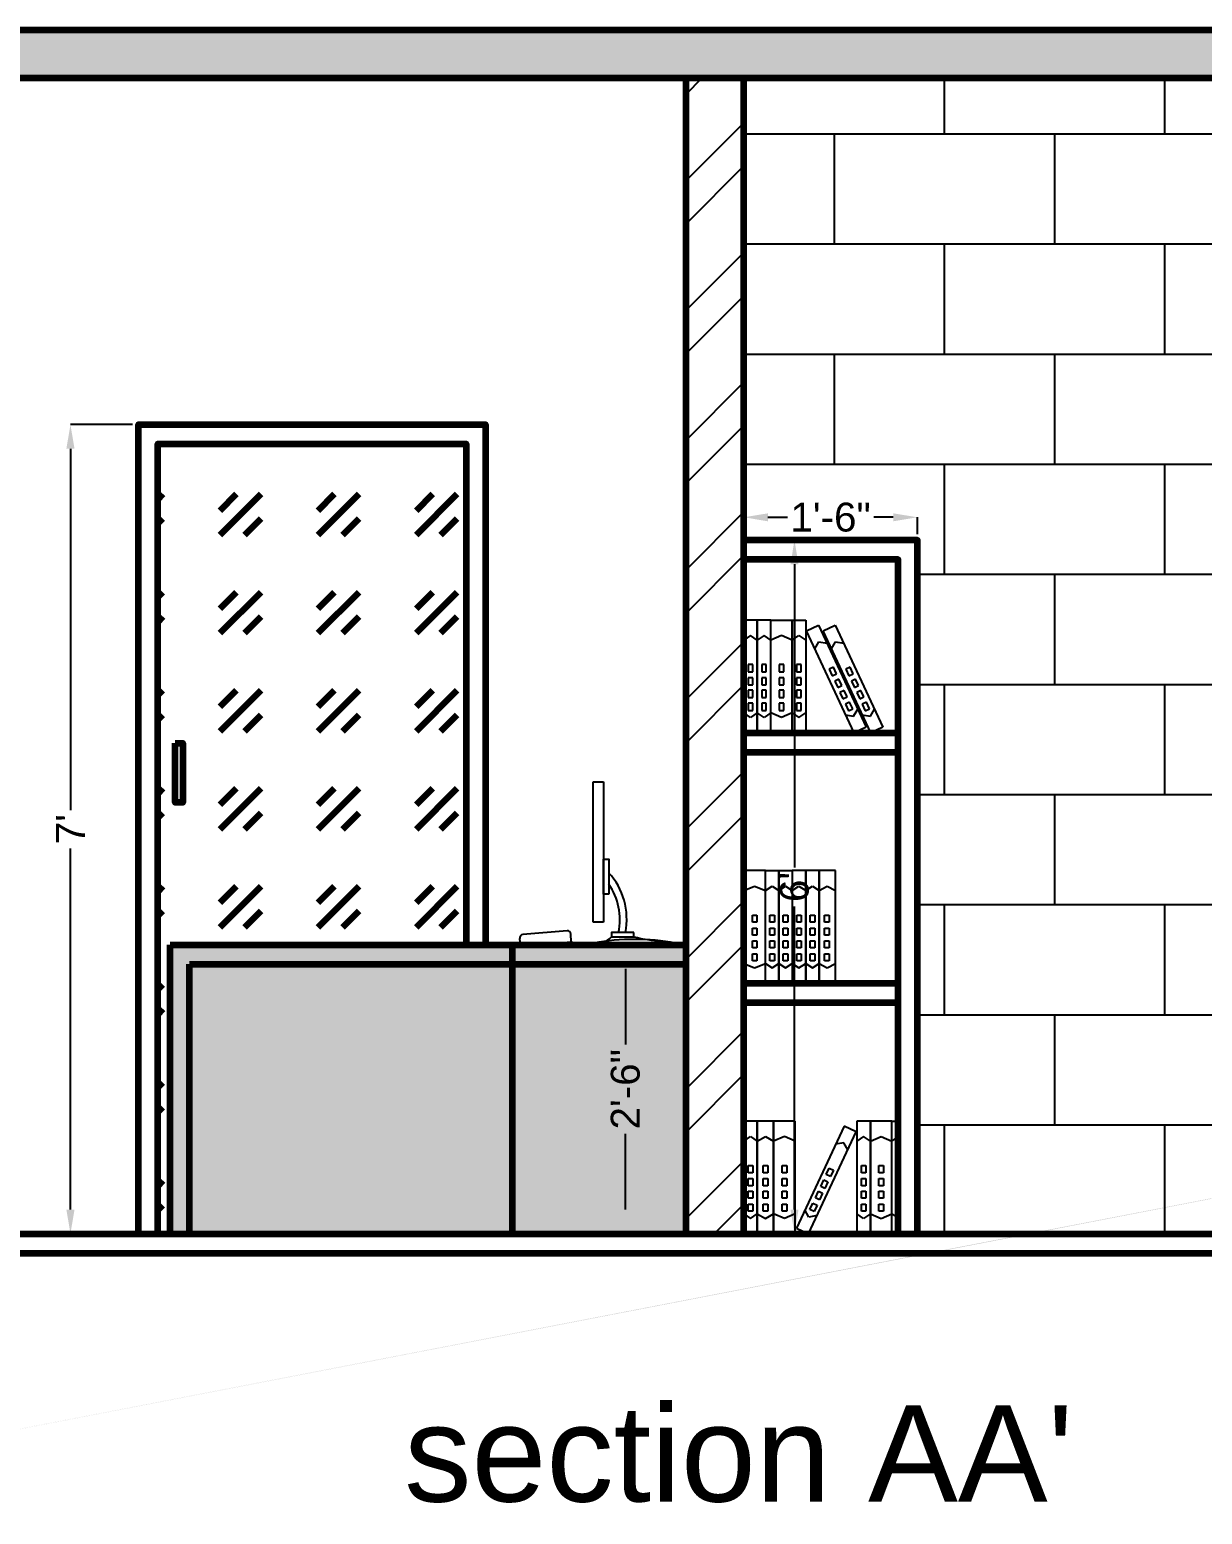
# Model space of a CAD drawing. Header units: inches. Extents: x 2702 to 16065, y 1501 to 3657.
# Drawn here: x 10295 to 10416.6, y 3502.9 to 3657 of the extents above; entities that cross this region are included whole.
import ezdxf

# ---------------------------------------------------------------- set-up
doc = ezdxf.new("R2010")
doc.units = ezdxf.units.IN
doc.styles.get("Standard").update_dxf_attribs({"font": 'arial.ttf'})
doc.dimstyles.new('ISO-25', dxfattribs={"dimtxt": 3, "dimasz": 2.5, "dimexe": 0, "dimexo": 0.625, "dimtad": 0, "dimlunit": 4, "dimtxsty": 'Standard', "dimcen": 2.5, "dimadec": 0, "dimazin": 0, "dimtfac": 1, "dimtmove": 0, "dimatfit": 3, "dimfxl": 1, "dimarcsym": 0})

# ---------------------------------------------------------------- blocks, each defined once
blk = doc.blocks.new('comp')
for p, q in [((0.2396, 0.065), (0.2396, 0.4289)), ((0.2396, 0.4289), (0.2696, 0.4289)), ((0.2696, 0.4289), (0.2696, 0.065)), ((0.163, 0.0425), (0.0334, 0.0326)), ((0.2696, 0.065), (0.2396, 0.065)), ((0.0242, 0.0219), (0.0257, 0.002)), ((0.0257, 0.002), (0.1753, 0.0134)), ((0.1753, 0.0134), (0.1738, 0.0333)), ((0.2412, 0), (0.2412, 0.01)), ((0.4812, 0), (0.2412, 0)), ((0.4812, 0), (0.4812, 0.01))]:
    blk.add_line(p, q)
for points in [[(0.2851, 0.1373), (0.2696, 0.1373), (0.2696, 0.2287), (0.2851, 0.2287)], [(0.3588, 0.0377), (0.2928, 0.0377), (0.2928, 0.0269), (0.3588, 0.0269)]]:
    blk.add_lwpolyline(points, close=True)
blk.add_lwpolyline([(0.1641, 0.0125), (0.1641, 0.002), (0.1567, 0.002), (0.1559, 0.0119)])
for centre, radius, start, end in [((0.172, 0.0712), 0.1658, 348.3484, 46.9656), ((0.172, 0.0712), 0.1458, 346.7224, 39.0981), ((0.1638, 0.0325), 0.01, 4.3557, 94.3557), ((0.0342, 0.0227), 0.01, 94.3557, 184.3557), ((0.2432, 0.2855), 0.2805, 255.9793, 269.5779), ((0.3612, -0.705), 0.725, 80.4727, 99.5273), ((0.2655, 0.0492), 0.0353, 274.6982, 320.6956), ((0.4569, 0.4398), 0.4244, 256.6446, 267.685)]:
    blk.add_arc(centre, radius, start, end)
blk = doc.blocks.new('*D168')
at = {"color": 0, "lineweight": -2, "transparency": 16777216}
for p, q in [((10386.44, 3604), (10374.31, 3604)), ((10374.31, 3601.5), (10374.31, 3570.01)), ((10374.31, 3534.5), (10374.31, 3565.98)), ((10386.44, 3532), (10374.31, 3532))]:
    blk.add_line(p, q, dxfattribs=at)
at = {"color": 0, "transparency": 16777216}
for points in [[(10373.9, 3601.5), (10374.73, 3601.5), (10374.31, 3604)], [(10373.9, 3534.5), (10374.73, 3534.5), (10374.31, 3532)]]:
    blk.add_solid(points, dxfattribs=at)
at = {"layer": 'Defpoints', "color": 0, "transparency": 16777216}
for p in [(10387.06, 3604), (10374.31, 3532), (10387.06, 3532)]:
    blk.add_point(p, dxfattribs=at)
at = {"color": 0, "transparency": 16777216, "insert": (10374.31, 3568), "char_height": 3, "attachment_point": 5, "rotation": 90}
blk.add_mtext("6'", dxfattribs=at)
blk = doc.blocks.new('*D169')
at = {"color": 0, "lineweight": -2, "transparency": 16777216}
for p, q in [((10362.44, 3562), (10356.77, 3562)), ((10356.77, 3559.5), (10356.77, 3551.64)), ((10356.77, 3534.5), (10356.77, 3542.36)), ((10362.44, 3532), (10356.77, 3532))]:
    blk.add_line(p, q, dxfattribs=at)
at = {"color": 0, "transparency": 16777216}
for points in [[(10356.35, 3559.5), (10357.19, 3559.5), (10356.77, 3562)], [(10356.35, 3534.5), (10357.19, 3534.5), (10356.77, 3532)]]:
    blk.add_solid(points, dxfattribs=at)
at = {"layer": 'Defpoints', "color": 0, "transparency": 16777216}
for p in [(10363.06, 3562), (10356.77, 3532), (10363.06, 3532)]:
    blk.add_point(p, dxfattribs=at)
at = {"color": 0, "transparency": 16777216, "insert": (10356.77, 3547), "char_height": 3, "attachment_point": 5, "rotation": 90}
blk.add_mtext('2\'-6"', dxfattribs=at)
blk = doc.blocks.new('*D170')
at = {"color": 0, "lineweight": -2, "transparency": 16777216}
for p, q in [((10305.62, 3616), (10299.18, 3616)), ((10299.18, 3613.5), (10299.18, 3575.99)), ((10299.18, 3534.5), (10299.18, 3572.01)), ((10305.62, 3532), (10299.18, 3532))]:
    blk.add_line(p, q, dxfattribs=at)
at = {"color": 0, "transparency": 16777216}
for points in [[(10298.76, 3613.5), (10299.6, 3613.5), (10299.18, 3616)], [(10298.76, 3534.5), (10299.6, 3534.5), (10299.18, 3532)]]:
    blk.add_solid(points, dxfattribs=at)
at = {"layer": 'Defpoints', "color": 0, "transparency": 16777216}
for p in [(10299.18, 3616), (10306.24, 3616), (10306.24, 3532)]:
    blk.add_point(p, dxfattribs=at)
at = {"color": 0, "transparency": 16777216, "insert": (10299.18, 3574), "char_height": 3, "attachment_point": 5, "rotation": 90}
blk.add_mtext("7'", dxfattribs=at)
blk = doc.blocks.new('*D185')
at = {"color": 0, "lineweight": -2, "transparency": 16777216}
for p, q in [((10369.06, 3604.62), (10369.06, 3606.38)), ((10371.56, 3606.38), (10373.59, 3606.38)), ((10384.56, 3606.38), (10382.53, 3606.38)), ((10387.06, 3604.62), (10387.06, 3606.38))]:
    blk.add_line(p, q, dxfattribs=at)
at = {"color": 0, "transparency": 16777216}
for points in [[(10371.56, 3606.79), (10371.56, 3605.96), (10369.06, 3606.38)], [(10384.56, 3606.79), (10384.56, 3605.96), (10387.06, 3606.38)]]:
    blk.add_solid(points, dxfattribs=at)
at = {"layer": 'Defpoints', "color": 0, "transparency": 16777216}
for p in [(10369.06, 3606.38), (10369.06, 3604), (10387.06, 3604)]:
    blk.add_point(p, dxfattribs=at)
at = {"color": 0, "transparency": 16777216, "insert": (10378.06, 3606.38), "char_height": 3, "attachment_point": 5}
blk.add_mtext('1\'-6"', dxfattribs=at)
blk = doc.blocks.new('3')
at = {"linetype": 'ByBlock'}
for p, q in [((4193.1, 16594.2), (4157.7, 16594.2)), ((4157.7, 16594.2), (4157.7, 16297.2)), ((4193.1, 16297.2), (4193.1, 16594.2)), ((4193.1, 16594.2), (4193.1, 16297.2)), ((4228.4, 16594.2), (4193.1, 16594.2)), ((4228.4, 16594.2), (4285.2, 16594.2)), ((4228.4, 16297.2), (4228.4, 16594.2)), ((4228.4, 16297.2), (4228.4, 16594.2)), ((4285.2, 16594.2), (4320.6, 16594.2)), ((4285.2, 16594.2), (4285.2, 16297.2)), ((4285.2, 16297.2), (4285.2, 16594.2)), ((4320.6, 16594.2), (4320.6, 16297.2)), ((4322.4, 16566.4), (4354.5, 16581.3)), ((4448, 16297.2), (4322.4, 16566.4)), ((4354.5, 16581.3), (4480.1, 16312.2)), ((4366.5, 16566.4), (4398.6, 16581.3)), ((4492.1, 16297.2), (4366.5, 16566.4)), ((4398.6, 16581.3), (4524.2, 16312.2)), ((4175.4, 16553.8), (4157.7, 16541.6)), ((4193.1, 16541.6), (4175.4, 16553.8)), ((4210.8, 16553.8), (4193.1, 16541.6)), ((4228.4, 16541.6), (4210.8, 16553.8)), ((4256.8, 16553.8), (4228.4, 16541.6)), ((4285.2, 16541.6), (4256.8, 16553.8)), ((4285.2, 16541.6), (4302.9, 16553.8)), ((4302.9, 16553.8), (4320.6, 16541.6)), ((4344.7, 16518.6), (4355.6, 16537.2)), ((4355.6, 16537.2), (4376.8, 16533.6)), ((4388.8, 16518.6), (4399.6, 16537.2)), ((4399.6, 16537.2), (4420.8, 16533.6)), ((4181.4, 16477.1), (4169.3, 16477.1)), ((4169.3, 16477.1), (4169.3, 16458.2)), ((4169.3, 16458.2), (4181.4, 16458.2)), ((4181.4, 16442.7), (4169.3, 16442.7)), ((4169.3, 16442.7), (4169.3, 16423.8)), ((4181.4, 16458.2), (4181.4, 16477.1)), ((4181.4, 16423.8), (4181.4, 16442.7)), ((4216.8, 16477.1), (4204.6, 16477.1)), ((4204.6, 16477.1), (4204.6, 16458.2)), ((4204.6, 16458.2), (4216.8, 16458.2)), ((4216.8, 16442.7), (4204.6, 16442.7)), ((4204.6, 16442.7), (4204.6, 16423.8)), ((4216.8, 16458.2), (4216.8, 16477.1)), ((4216.8, 16423.8), (4216.8, 16442.7)), ((4262.8, 16477.1), (4250.7, 16477.1)), ((4250.7, 16477.1), (4250.7, 16458.2)), ((4250.7, 16458.2), (4262.8, 16458.2)), ((4262.8, 16442.7), (4250.7, 16442.7)), ((4250.7, 16442.7), (4250.7, 16423.8)), ((4262.8, 16458.2), (4262.8, 16477.1)), ((4262.8, 16423.8), (4262.8, 16442.7)), ((4308.9, 16477.1), (4296.8, 16477.1)), ((4296.8, 16477.1), (4296.8, 16458.2)), ((4296.8, 16458.2), (4308.9, 16458.2)), ((4308.9, 16442.7), (4296.8, 16442.7)), ((4296.8, 16442.7), (4296.8, 16423.8)), ((4308.9, 16458.2), (4308.9, 16477.1)), ((4308.9, 16423.8), (4308.9, 16442.7)), ((4393.5, 16470.2), (4382.5, 16465.1)), ((4382.5, 16465.1), (4390.4, 16448)), ((4390.4, 16448), (4401.4, 16453.1)), ((4401.4, 16453.1), (4393.5, 16470.2)), ((4437.5, 16470.2), (4426.5, 16465.1)), ((4426.5, 16465.1), (4434.5, 16448)), ((4434.5, 16448), (4445.5, 16453.1)), ((4445.5, 16453.1), (4437.5, 16470.2)), ((4169.3, 16423.8), (4181.4, 16423.8)), ((4181.4, 16409.7), (4169.3, 16409.7)), ((4169.3, 16409.7), (4169.3, 16390.8)), ((4181.4, 16390.8), (4181.4, 16409.7)), ((4204.6, 16423.8), (4216.8, 16423.8)), ((4216.8, 16409.7), (4204.6, 16409.7)), ((4204.6, 16409.7), (4204.6, 16390.8)), ((4216.8, 16390.8), (4216.8, 16409.7)), ((4250.7, 16423.8), (4262.8, 16423.8)), ((4262.8, 16409.7), (4250.7, 16409.7)), ((4250.7, 16409.7), (4250.7, 16390.8)), ((4262.8, 16390.8), (4262.8, 16409.7)), ((4296.8, 16423.8), (4308.9, 16423.8)), ((4308.9, 16409.7), (4296.8, 16409.7)), ((4296.8, 16409.7), (4296.8, 16390.8)), ((4308.9, 16390.8), (4308.9, 16409.7)), ((4408, 16439.1), (4397, 16433.9)), ((4397, 16433.9), (4405, 16416.8)), ((4405, 16416.8), (4416, 16422)), ((4416, 16422), (4408, 16439.1)), ((4422, 16409.1), (4411, 16404)), ((4411, 16404), (4418.9, 16386.9)), ((4429.9, 16392), (4422, 16409.1)), ((4452.1, 16439.1), (4441.1, 16433.9)), ((4441.1, 16433.9), (4449.1, 16416.8)), ((4449.1, 16416.8), (4460.1, 16422)), ((4460.1, 16422), (4452.1, 16439.1)), ((4466, 16409.1), (4455, 16404)), ((4455, 16404), (4463, 16386.9)), ((4474, 16392), (4466, 16409.1)), ((4169.3, 16390.8), (4181.4, 16390.8)), ((4181.4, 16375.3), (4169.3, 16375.3)), ((4169.3, 16375.3), (4169.3, 16356.4)), ((4181.4, 16356.4), (4181.4, 16375.3)), ((4204.6, 16390.8), (4216.8, 16390.8)), ((4216.8, 16375.3), (4204.6, 16375.3)), ((4204.6, 16375.3), (4204.6, 16356.4)), ((4216.8, 16356.4), (4216.8, 16375.3)), ((4250.7, 16390.8), (4262.8, 16390.8)), ((4262.8, 16375.3), (4250.7, 16375.3)), ((4250.7, 16375.3), (4250.7, 16356.4)), ((4262.8, 16356.4), (4262.8, 16375.3)), ((4296.8, 16390.8), (4308.9, 16390.8)), ((4308.9, 16375.3), (4296.8, 16375.3)), ((4296.8, 16375.3), (4296.8, 16356.4)), ((4308.9, 16356.4), (4308.9, 16375.3)), ((4418.9, 16386.9), (4429.9, 16392)), ((4436.5, 16378), (4425.5, 16372.8)), ((4425.5, 16372.8), (4433.5, 16355.7)), ((4444.5, 16360.9), (4436.5, 16378)), ((4463, 16386.9), (4474, 16392)), ((4480.6, 16378), (4469.6, 16372.8)), ((4469.6, 16372.8), (4477.6, 16355.7)), ((4488.6, 16360.9), (4480.6, 16378)), ((4175.4, 16337.6), (4157.7, 16349.9)), ((4169.3, 16356.4), (4181.4, 16356.4)), ((4193.1, 16349.9), (4175.4, 16337.6)), ((4210.8, 16337.6), (4193.1, 16349.9)), ((4204.6, 16356.4), (4216.8, 16356.4)), ((4228.4, 16349.9), (4210.8, 16337.6)), ((4256.8, 16337.6), (4228.4, 16349.9)), ((4250.7, 16356.4), (4262.8, 16356.4)), ((4285.2, 16349.9), (4256.8, 16337.6)), ((4285.2, 16349.9), (4302.9, 16337.6)), ((4296.8, 16356.4), (4308.9, 16356.4)), ((4302.9, 16337.6), (4320.6, 16349.9)), ((4425.8, 16345), (4447, 16341.3)), ((4433.5, 16355.7), (4444.5, 16360.9)), ((4447, 16341.3), (4457.8, 16359.9)), ((4469.8, 16345), (4491, 16341.3)), ((4477.6, 16355.7), (4488.6, 16360.9)), ((4491, 16341.3), (4501.9, 16359.9)), ((4157.7, 16297.2), (4193.1, 16297.2)), ((4193.1, 16297.2), (4228.4, 16297.2)), ((4285.2, 16297.2), (4228.4, 16297.2)), ((4320.6, 16297.2), (4285.2, 16297.2)), ((4480.1, 16312.2), (4448, 16297.2)), ((4524.2, 16312.2), (4492.1, 16297.2))]:
    blk.add_line(p, q, dxfattribs=at)
blk = doc.blocks.new('18')
at = {"linetype": 'ByBlock'}
for p, q in [((5760.8, 15177.2), (5725.4, 15177.2)), ((5725.4, 15177.2), (5725.4, 14880.2)), ((5803.8, 15177.2), (5760.8, 15177.2)), ((5760.8, 15177.2), (5760.8, 14880.2)), ((5760.8, 14880.2), (5760.8, 15177.2)), ((5803.8, 14880.2), (5803.8, 15177.2)), ((5860.5, 15177.2), (5803.8, 15177.2)), ((5803.8, 15177.2), (5803.8, 14880.2)), ((5860.5, 14880.2), (5860.5, 15177.2)), ((5989.5, 15164.3), (5863.9, 14895.1)), ((6021.5, 15149.3), (5989.5, 15164.3)), ((6058.7, 15177.2), (6023.4, 15177.2)), ((6023.4, 15177.2), (6023.4, 14880.2)), ((6115.5, 15177.2), (6058.7, 15177.2)), ((6058.7, 14880.2), (6058.7, 15177.2)), ((6058.7, 15177.2), (6058.7, 14880.2)), ((6115.5, 14880.2), (6115.5, 15177.2)), ((6115.5, 14880.2), (6115.5, 15177.2)), ((6115.5, 15177.2), (6135.2, 15177.2)), ((6135.2, 15177.2), (6135.2, 14880.2)), ((5725.4, 15124.5), (5743.1, 15136.8)), ((5743.1, 15136.8), (5760.8, 15124.5)), ((5760.8, 15124.5), (5782.3, 15136.8)), ((5782.3, 15136.8), (5803.8, 15124.5)), ((5832.2, 15136.8), (5803.8, 15124.5)), ((5860.5, 15124.5), (5832.2, 15136.8)), ((5895.9, 14880.2), (6021.5, 15149.3)), ((5988.4, 15120.2), (5967.2, 15116.5)), ((5999.2, 15101.6), (5988.4, 15120.2)), ((6041.1, 15136.8), (6023.4, 15124.5)), ((6058.7, 15124.5), (6041.1, 15136.8)), ((6058.7, 15124.5), (6087.1, 15136.8)), ((6087.1, 15136.8), (6115.5, 15124.5)), ((6115.5, 15124.5), (6133.2, 15136.8)), ((6133.2, 15136.8), (6135.2, 15135.4)), ((5737.1, 15060), (5749.2, 15060)), ((5737.1, 15041.1), (5737.1, 15060)), ((5749.2, 15041.1), (5737.1, 15041.1)), ((5749.2, 15060), (5749.2, 15041.1)), ((5776.3, 15060), (5788.4, 15060)), ((5776.3, 15041.1), (5776.3, 15060)), ((5788.4, 15041.1), (5776.3, 15041.1)), ((5788.4, 15060), (5788.4, 15041.1)), ((5826.1, 15060), (5838.3, 15060)), ((5826.1, 15041.1), (5826.1, 15060)), ((5838.3, 15041.1), (5826.1, 15041.1)), ((5838.3, 15060), (5838.3, 15041.1)), ((5942.5, 15036.1), (5950.5, 15053.2)), ((5953.5, 15030.9), (5942.5, 15036.1)), ((5950.5, 15053.2), (5961.5, 15048)), ((5961.5, 15048), (5953.5, 15030.9)), ((6035, 15060), (6047.2, 15060)), ((6035, 15041.1), (6035, 15060)), ((6047.2, 15041.1), (6035, 15041.1)), ((6047.2, 15060), (6047.2, 15041.1)), ((6081.1, 15060), (6093.2, 15060)), ((6081.1, 15041.1), (6081.1, 15060)), ((6093.2, 15041.1), (6081.1, 15041.1)), ((6093.2, 15060), (6093.2, 15041.1)), ((6127.2, 15041.1), (6127.2, 15060)), ((6127.2, 15060), (6135.2, 15060)), ((6135.2, 15041.1), (6127.2, 15041.1)), ((5737.1, 15025.6), (5749.2, 15025.6)), ((5737.1, 15006.8), (5737.1, 15025.6)), ((5749.2, 15006.8), (5737.1, 15006.8)), ((5749.2, 15025.6), (5749.2, 15006.8)), ((5776.3, 15025.6), (5788.4, 15025.6)), ((5776.3, 15006.8), (5776.3, 15025.6)), ((5788.4, 15006.8), (5776.3, 15006.8)), ((5788.4, 15025.6), (5788.4, 15006.8)), ((5826.1, 15025.6), (5838.3, 15025.6)), ((5826.1, 15006.8), (5826.1, 15025.6)), ((5838.3, 15006.8), (5826.1, 15006.8)), ((5838.3, 15025.6), (5838.3, 15006.8)), ((5928, 15004.9), (5935.9, 15022)), ((5939, 14999.8), (5928, 15004.9)), ((5935.9, 15022), (5946.9, 15016.9)), ((5946.9, 15016.9), (5939, 14999.8)), ((6035, 15025.6), (6047.2, 15025.6)), ((6035, 15006.8), (6035, 15025.6)), ((6047.2, 15006.8), (6035, 15006.8)), ((6047.2, 15025.6), (6047.2, 15006.8)), ((6081.1, 15025.6), (6093.2, 15025.6)), ((6081.1, 15006.8), (6081.1, 15025.6)), ((6093.2, 15006.8), (6081.1, 15006.8)), ((6093.2, 15025.6), (6093.2, 15006.8)), ((6127.2, 15006.8), (6127.2, 15025.6)), ((6127.2, 15025.6), (6135.2, 15025.6)), ((6135.2, 15006.8), (6127.2, 15006.8)), ((5737.1, 14992.6), (5749.2, 14992.6)), ((5737.1, 14973.7), (5737.1, 14992.6)), ((5749.2, 14973.7), (5737.1, 14973.7)), ((5737.1, 14958.2), (5749.2, 14958.2)), ((5737.1, 14939.4), (5737.1, 14958.2)), ((5749.2, 14992.6), (5749.2, 14973.7)), ((5749.2, 14958.2), (5749.2, 14939.4)), ((5776.3, 14992.6), (5788.4, 14992.6)), ((5776.3, 14973.7), (5776.3, 14992.6)), ((5788.4, 14973.7), (5776.3, 14973.7)), ((5776.3, 14958.2), (5788.4, 14958.2)), ((5776.3, 14939.4), (5776.3, 14958.2)), ((5788.4, 14992.6), (5788.4, 14973.7)), ((5788.4, 14958.2), (5788.4, 14939.4)), ((5826.1, 14992.6), (5838.3, 14992.6)), ((5826.1, 14973.7), (5826.1, 14992.6)), ((5838.3, 14973.7), (5826.1, 14973.7)), ((5826.1, 14958.2), (5838.3, 14958.2)), ((5826.1, 14939.4), (5826.1, 14958.2)), ((5838.3, 14992.6), (5838.3, 14973.7)), ((5838.3, 14958.2), (5838.3, 14939.4)), ((5899.5, 14943.8), (5907.4, 14960.9)), ((5907.4, 14960.9), (5918.4, 14955.8)), ((5918.4, 14955.8), (5910.5, 14938.7)), ((5914, 14975), (5922, 14992.1)), ((5925, 14969.8), (5914, 14975)), ((5922, 14992.1), (5933, 14986.9)), ((5933, 14986.9), (5925, 14969.8)), ((6035, 14992.6), (6047.2, 14992.6)), ((6035, 14973.7), (6035, 14992.6)), ((6047.2, 14973.7), (6035, 14973.7)), ((6035, 14958.2), (6047.2, 14958.2)), ((6035, 14939.4), (6035, 14958.2)), ((6047.2, 14992.6), (6047.2, 14973.7)), ((6047.2, 14958.2), (6047.2, 14939.4)), ((6081.1, 14992.6), (6093.2, 14992.6)), ((6081.1, 14973.7), (6081.1, 14992.6)), ((6093.2, 14973.7), (6081.1, 14973.7)), ((6081.1, 14958.2), (6093.2, 14958.2)), ((6081.1, 14939.4), (6081.1, 14958.2)), ((6093.2, 14992.6), (6093.2, 14973.7)), ((6093.2, 14958.2), (6093.2, 14939.4)), ((6127.2, 14973.7), (6127.2, 14992.6)), ((6127.2, 14992.6), (6135.2, 14992.6)), ((6135.2, 14973.7), (6127.2, 14973.7)), ((6127.2, 14939.4), (6127.2, 14958.2)), ((6127.2, 14958.2), (6135.2, 14958.2)), ((5725.4, 14932.9), (5743.1, 14920.6)), ((5749.2, 14939.4), (5737.1, 14939.4)), ((5743.1, 14920.6), (5760.8, 14932.9)), ((5760.8, 14932.9), (5782.3, 14920.6)), ((5788.4, 14939.4), (5776.3, 14939.4)), ((5782.3, 14920.6), (5803.8, 14932.9)), ((5832.2, 14920.6), (5803.8, 14932.9)), ((5838.3, 14939.4), (5826.1, 14939.4)), ((5860.5, 14932.9), (5832.2, 14920.6)), ((5897, 14924.3), (5886.1, 14942.9)), ((5918.2, 14927.9), (5897, 14924.3)), ((5910.5, 14938.7), (5899.5, 14943.8)), ((6041.1, 14920.6), (6023.4, 14932.9)), ((6047.2, 14939.4), (6035, 14939.4)), ((6058.7, 14932.9), (6041.1, 14920.6)), ((6058.7, 14932.9), (6087.1, 14920.6)), ((6093.2, 14939.4), (6081.1, 14939.4)), ((6087.1, 14920.6), (6115.5, 14932.9)), ((6115.5, 14932.9), (6133.2, 14920.6)), ((6135.2, 14939.4), (6127.2, 14939.4)), ((6133.2, 14920.6), (6135.2, 14922)), ((5725.4, 14880.2), (6135.2, 14880.2)), ((5725.4, 14880.2), (5760.8, 14880.2)), ((5760.8, 14880.2), (5803.8, 14880.2)), ((5803.8, 14880.2), (5860.5, 14880.2)), ((5863.9, 14895.1), (5895.9, 14880.2)), ((6023.4, 14880.2), (6058.7, 14880.2)), ((6058.7, 14880.2), (6115.5, 14880.2)), ((6135.2, 14880.2), (6115.5, 14880.2))]:
    blk.add_line(p, q, dxfattribs=at)
blk = doc.blocks.new('16')
at = {"linetype": 'ByBlock'}
for p, q in [((4195.8, 15178.6), (4195.8, 14881.6)), ((4252.6, 15178.6), (4195.8, 15178.6)), ((4252.6, 15178.6), (4288, 15178.6)), ((4252.6, 14881.6), (4252.6, 15178.6)), ((4252.6, 14881.6), (4252.6, 15178.6)), ((4288, 15178.6), (4288, 14881.6)), ((4288, 14881.6), (4288, 15178.6)), ((4288, 15178.6), (4323.3, 15178.6)), ((4323.3, 15178.6), (4323.3, 14881.6)), ((4358.7, 15178.6), (4323.3, 15178.6)), ((4323.3, 15178.6), (4323.3, 14881.6)), ((4394, 15178.6), (4358.7, 15178.6)), ((4358.7, 15178.6), (4358.7, 14881.6)), ((4358.7, 14881.6), (4358.7, 15178.6)), ((4394, 14881.6), (4394, 15178.6)), ((4403.3, 15178.6), (4394, 15178.6)), ((4394, 15178.6), (4394, 14881.6)), ((4418.3, 15178.6), (4403.3, 15178.6)), ((4437, 15178.6), (4418.3, 15178.6)), ((4437, 14994.6), (4437, 15178.6)), ((4195.8, 15125.9), (4224.2, 15138.1)), ((4224.2, 15138.1), (4252.6, 15125.9)), ((4252.6, 15125.9), (4270.3, 15138.1)), ((4270.3, 15138.1), (4288, 15125.9)), ((4288, 15125.9), (4305.6, 15138.1)), ((4305.6, 15138.1), (4323.3, 15125.9)), ((4323.3, 15125.9), (4341, 15138.1)), ((4341, 15138.1), (4358.7, 15125.9)), ((4358.7, 15125.9), (4376.3, 15138.1)), ((4376.3, 15138.1), (4394, 15125.9)), ((4394, 15125.9), (4415.5, 15138.1)), ((4415.5, 15138.1), (4437, 15125.9)), ((4218.2, 15061.4), (4230.3, 15061.4)), ((4218.2, 15042.5), (4218.2, 15061.4)), ((4230.3, 15042.5), (4218.2, 15042.5)), ((4230.3, 15061.4), (4230.3, 15042.5)), ((4264.3, 15061.4), (4276.4, 15061.4)), ((4264.3, 15042.5), (4264.3, 15061.4)), ((4276.4, 15042.5), (4264.3, 15042.5)), ((4276.4, 15061.4), (4276.4, 15042.5)), ((4299.6, 15061.4), (4311.8, 15061.4)), ((4299.6, 15042.5), (4299.6, 15061.4)), ((4311.8, 15042.5), (4299.6, 15042.5)), ((4311.8, 15061.4), (4311.8, 15042.5)), ((4335, 15061.4), (4347.1, 15061.4)), ((4335, 15042.5), (4335, 15061.4)), ((4347.1, 15042.5), (4335, 15042.5)), ((4347.1, 15061.4), (4347.1, 15042.5)), ((4370.3, 15061.4), (4382.5, 15061.4)), ((4370.3, 15042.5), (4370.3, 15061.4)), ((4382.5, 15042.5), (4370.3, 15042.5)), ((4382.5, 15061.4), (4382.5, 15042.5)), ((4408.2, 15061.4), (4420.3, 15061.4)), ((4408.2, 15042.5), (4408.2, 15061.4)), ((4420.3, 15042.5), (4408.2, 15042.5)), ((4420.3, 15061.4), (4420.3, 15042.5)), ((4218.2, 15027), (4230.3, 15027)), ((4218.2, 15008.1), (4218.2, 15027)), ((4230.3, 15008.1), (4218.2, 15008.1)), ((4218.2, 14994), (4230.3, 14994)), ((4218.2, 14975.1), (4218.2, 14994)), ((4230.3, 15027), (4230.3, 15008.1)), ((4230.3, 14994), (4230.3, 14975.1)), ((4264.3, 15027), (4276.4, 15027)), ((4264.3, 15008.1), (4264.3, 15027)), ((4276.4, 15008.1), (4264.3, 15008.1)), ((4264.3, 14994), (4276.4, 14994)), ((4264.3, 14975.1), (4264.3, 14994)), ((4276.4, 15027), (4276.4, 15008.1)), ((4276.4, 14994), (4276.4, 14975.1)), ((4299.6, 15027), (4311.8, 15027)), ((4299.6, 15008.1), (4299.6, 15027)), ((4311.8, 15008.1), (4299.6, 15008.1)), ((4299.6, 14994), (4311.8, 14994)), ((4299.6, 14975.1), (4299.6, 14994)), ((4311.8, 15027), (4311.8, 15008.1)), ((4311.8, 14994), (4311.8, 14975.1)), ((4335, 15027), (4347.1, 15027)), ((4335, 15008.1), (4335, 15027)), ((4347.1, 15008.1), (4335, 15008.1)), ((4335, 14994), (4347.1, 14994)), ((4335, 14975.1), (4335, 14994)), ((4347.1, 15027), (4347.1, 15008.1)), ((4347.1, 14994), (4347.1, 14975.1)), ((4370.3, 15027), (4382.5, 15027)), ((4370.3, 15008.1), (4370.3, 15027)), ((4382.5, 15008.1), (4370.3, 15008.1)), ((4370.3, 14994), (4382.5, 14994)), ((4370.3, 14975.1), (4370.3, 14994)), ((4382.5, 15027), (4382.5, 15008.1)), ((4382.5, 14994), (4382.5, 14975.1)), ((4408.2, 15027), (4420.3, 15027)), ((4408.2, 15008.1), (4408.2, 15027)), ((4420.3, 15008.1), (4408.2, 15008.1)), ((4408.2, 14994), (4420.3, 14994)), ((4408.2, 14975.1), (4408.2, 14994)), ((4420.3, 15027), (4420.3, 15008.1)), ((4420.3, 14994), (4420.3, 14975.1)), ((4437, 14881.6), (4437, 14994.6)), ((4230.3, 14975.1), (4218.2, 14975.1)), ((4218.2, 14959.6), (4230.3, 14959.6)), ((4218.2, 14940.7), (4218.2, 14959.6)), ((4230.3, 14959.6), (4230.3, 14940.7)), ((4276.4, 14975.1), (4264.3, 14975.1)), ((4264.3, 14959.6), (4276.4, 14959.6)), ((4264.3, 14940.7), (4264.3, 14959.6)), ((4276.4, 14959.6), (4276.4, 14940.7)), ((4311.8, 14975.1), (4299.6, 14975.1)), ((4299.6, 14959.6), (4311.8, 14959.6)), ((4299.6, 14940.7), (4299.6, 14959.6)), ((4311.8, 14959.6), (4311.8, 14940.7)), ((4347.1, 14975.1), (4335, 14975.1)), ((4335, 14959.6), (4347.1, 14959.6)), ((4335, 14940.7), (4335, 14959.6)), ((4347.1, 14959.6), (4347.1, 14940.7)), ((4382.5, 14975.1), (4370.3, 14975.1)), ((4370.3, 14959.6), (4382.5, 14959.6)), ((4370.3, 14940.7), (4370.3, 14959.6)), ((4382.5, 14959.6), (4382.5, 14940.7)), ((4420.3, 14975.1), (4408.2, 14975.1)), ((4408.2, 14959.6), (4420.3, 14959.6)), ((4408.2, 14940.7), (4408.2, 14959.6)), ((4420.3, 14959.6), (4420.3, 14940.7)), ((4195.8, 14934.2), (4224.2, 14922)), ((4230.3, 14940.7), (4218.2, 14940.7)), ((4224.2, 14922), (4252.6, 14934.2)), ((4252.6, 14934.2), (4270.3, 14922)), ((4276.4, 14940.7), (4264.3, 14940.7)), ((4270.3, 14922), (4288, 14934.2)), ((4288, 14934.2), (4305.6, 14922)), ((4311.8, 14940.7), (4299.6, 14940.7)), ((4305.6, 14922), (4323.3, 14934.2)), ((4323.3, 14934.2), (4341, 14922)), ((4347.1, 14940.7), (4335, 14940.7)), ((4341, 14922), (4358.7, 14934.2)), ((4358.7, 14934.2), (4376.3, 14922)), ((4382.5, 14940.7), (4370.3, 14940.7)), ((4376.3, 14922), (4394, 14934.2)), ((4394, 14934.2), (4415.5, 14922)), ((4420.3, 14940.7), (4408.2, 14940.7)), ((4415.5, 14922), (4437, 14934.2)), ((4195.8, 14881.6), (4437, 14881.6)), ((4195.8, 14881.6), (4252.6, 14881.6)), ((4288, 14881.6), (4252.6, 14881.6)), ((4323.3, 14881.6), (4288, 14881.6)), ((4323.3, 14881.6), (4358.7, 14881.6)), ((4358.7, 14881.6), (4394, 14881.6))]:
    blk.add_line(p, q, dxfattribs=at)

msp = doc.modelspace()

# ---------------------------------------------------------------- hatches: boundary and pattern name
at = {"lineweight": 100}
h = msp.add_hatch(dxfattribs=at)
h.set_pattern_fill('AR-CONC', color=256, scale=0.02)
h.paths.add_polyline_path([(10558.062, 3656.998), (10190.562, 3656.998), (10190.562, 3651.998), (10558.062, 3651.998)])
h = msp.add_hatch()
h.set_pattern_fill('ANSI32', color=0)
h.paths.add_polyline_path([(10199.562, 3651.998), (10190.562, 3651.998), (10190.562, 3531.998), (10199.562, 3531.998), (10199.562, 3561.762)])
h.paths.add_polyline_path([(10369.062, 3651.998), (10363.062, 3651.998), (10363.062, 3531.998), (10369.062, 3531.998)])
h = msp.add_hatch()
h.set_pattern_fill('BRICK', color=256, scale=1.8)
edge = h.paths.add_edge_path()
edge.add_line((10549.062, 3651.998), (10369.062, 3651.998))
edge.add_line((10369.062, 3651.998), (10369.062, 3603.998))
edge.add_line((10369.062, 3603.998), (10387.062, 3603.998))
edge.add_line((10387.062, 3603.998), (10387.062, 3531.998))
edge.add_line((10387.062, 3531.998), (10426.128, 3531.998))
edge.add_line((10426.128, 3531.998), (10426.128, 3561.435))
edge.add_ellipse((10426.254, 3562.609), major_axis=(0, 1.186), ratio=0.7798165, start_angle=115.82657, end_angle=172.17796, ccw=False)
edge.add_line((10425.329, 3562.235), (10426.009, 3567.13))
edge.add_ellipse((10426.352, 3566.775), major_axis=(0, 0.566), ratio=0.7798165, start_angle=-32.18266, end_angle=51.14638, ccw=False)
edge.add_line((10426.587, 3567.254), (10426.813, 3567.74))
edge.add_ellipse((10451.532, 3377.521), major_axis=(0, 192.841), ratio=0.7798165, start_angle=-6.7285, end_angle=9.46124, ccw=False)
edge.add_ellipse((10470.037, 3569.195), major_axis=(0, 1.193), ratio=0.7488326, start_angle=37.96044, end_angle=97.71124, ccw=False)
edge.add_ellipse((10470.069, 3567.791), major_axis=(0, 2.47), ratio=0.7488326, start_angle=299.38642, end_angle=378.33007, ccw=False)
edge.add_ellipse((10449.656, 3553.082), major_axis=(0, 33.444), ratio=0.7488326, start_angle=297.6371, end_angle=298.42635, ccw=False)
edge.add_ellipse((10451.532, 3377.521), major_axis=(0, 192.841), ratio=0.7798165, start_angle=-9.61447, end_angle=-7.76201, ccw=False)
edge.add_line((10476.648, 3567.654), (10476.831, 3567.254))
edge.add_ellipse((10477.066, 3566.775), major_axis=(0, 0.566), ratio=0.7798165, start_angle=-51.14638, end_angle=32.18266, ccw=False)
edge.add_line((10477.41, 3567.13), (10478.07, 3562.371))
edge.add_ellipse((10477.165, 3562.609), major_axis=(0, 1.186), ratio=0.7798165, start_angle=187.82204, end_angle=258.41793, ccw=False)
edge.add_ellipse((10476.982, 3561.479), major_axis=(0, 1.439), ratio=0.7798165, start_angle=-63.12764, end_angle=101.36885)
edge.add_arc((10480.666, 3560.051), 4.918, 166.54042, 201.08253)
edge.add_ellipse((10478.488, 3543.308), major_axis=(0, 15.316), ratio=0.7488326, start_angle=361.35529, end_angle=372.13893, ccw=False)
edge.add_ellipse((10479.523, 3545.283), major_axis=(0, 13.451), ratio=0.7488326, start_angle=321.8647, end_angle=367.4467, ccw=False)
edge.add_line((10485.743, 3555.862), (10485.743, 3561.998))
edge.add_line((10485.743, 3561.998), (10515.292, 3561.998))
edge.add_line((10515.292, 3561.998), (10515.292, 3531.998))
edge.add_line((10515.292, 3531.998), (10524.569, 3531.998))
edge.add_line((10524.569, 3531.998), (10524.569, 3532.668))
edge.add_line((10524.569, 3532.668), (10523.217, 3532.668))
edge.add_ellipse((10524.026, 3532.255), major_axis=(0, 1.157), ratio=0.7488326, start_angle=1.73574, end_angle=69.11714, ccw=False)
edge.add_ellipse((10533.05, 3497.376), major_axis=(0, 38.008), ratio=0.7488326, start_angle=4.78316, end_angle=18.54065, ccw=False)
edge.add_line((10530.677, 3535.252), (10530.677, 3543.578))
edge.add_line((10530.677, 3543.578), (10529.321, 3543.578))
edge.add_line((10529.321, 3543.578), (10529.321, 3544.351))
edge.add_ellipse((10529.999, 3545.748), major_axis=(0, 1.665), ratio=0.7488326, start_angle=117.92356, end_angle=147.04531, ccw=False)
edge.add_ellipse((10528.33, 3553.492), major_axis=(0, 8.557), ratio=0.7488326, start_angle=148.34776, end_angle=185.07836, ccw=False)
edge.add_ellipse((10526.296, 3569.581), major_axis=(0, 23.44), ratio=0.7488326, start_angle=165.22527, end_angle=175.66035, ccw=False)
edge.add_ellipse((10522.767, 3548.045), major_axis=(0, 1.696), ratio=0.7488326, start_angle=85.12411, end_angle=131.78061, ccw=False)
edge.add_ellipse((10521.651, 3549.291), major_axis=(0, 1.12), ratio=0.7488326, start_angle=78.68605, end_angle=169.68723, ccw=False)
edge.add_ellipse((10523.18, 3547.366), major_axis=(0, 3.802), ratio=0.7488326, start_angle=3.17741, end_angle=55.66383, ccw=False)
edge.add_ellipse((10515.245, 3357.16), major_axis=(0, 194.28), ratio=0.7488326, start_angle=-4.56813, end_angle=-3.0643, ccw=False)
edge.add_ellipse((10548.176, 3574.25), major_axis=(0, 36.894), ratio=0.7488326, start_angle=127.48071, end_angle=134.66929, ccw=False)
edge.add_ellipse((10528.364, 3553.221), major_axis=(0, 3.159), ratio=0.7488326, start_angle=41.37208, end_angle=116.73868, ccw=False)
edge.add_ellipse((10533.02, 3545.012), major_axis=(0, 13.451), ratio=0.7488326, start_angle=-7.4467, end_angle=38.1353, ccw=False)
edge.add_ellipse((10534.055, 3543.037), major_axis=(0, 15.316), ratio=0.7488326, start_angle=-20.53587, end_angle=-1.35529, ccw=False)
edge.add_ellipse((10562.887, 3552.812), major_axis=(0, 33.444), ratio=0.7488326, start_angle=61.57365, end_angle=82.14822, ccw=False)
edge.add_ellipse((10542.474, 3567.52), major_axis=(0, 2.47), ratio=0.7488326, start_angle=-18.33007, end_angle=60.61358, ccw=False)
edge.add_ellipse((10542.506, 3568.924), major_axis=(0, 1.193), ratio=0.7488326, start_angle=254.55203, end_angle=322.03956, ccw=False)
edge.add_ellipse((10543.329, 3567.847), major_axis=(0, 0.761), ratio=0.7488326, start_angle=229.1823, end_angle=356.09857, ccw=False)
edge.add_ellipse((10539.535, 3567.067), major_axis=(0, 5.648), ratio=0.7488326, start_angle=241.41644, end_angle=272.86302, ccw=False)
edge.add_ellipse((10437.935, 3613.144), major_axis=(0, 148.857), ratio=0.7488326, start_angle=248.67999, end_angle=250.87131, ccw=False)
edge.add_ellipse((10542.078, 3558.853), major_axis=(0, 0.438), ratio=0.7488326, start_angle=247.541, end_angle=427.1337, ccw=False)
edge.add_ellipse((10581.398, 3549.366), major_axis=(0, 52.931), ratio=0.7488326, start_angle=79.85841, end_angle=88.49194)
edge.add_ellipse((10536.517, 3551.535), major_axis=(0, 7.065), ratio=0.7488326, start_angle=225.00187, end_angle=263.69264, ccw=False)
edge.add_ellipse((10536.718, 3550.551), major_axis=(0, 6.2), ratio=0.7488326, start_angle=180.7604, end_angle=229.68074, ccw=False)
edge.add_line((10536.78, 3544.351), (10536.78, 3543.578))
edge.add_line((10536.78, 3543.578), (10535.424, 3543.578))
edge.add_line((10535.424, 3543.578), (10535.424, 3535.252))
edge.add_ellipse((10533.05, 3497.376), major_axis=(0, 38.008), ratio=0.7488326, start_angle=-18.54065, end_angle=-4.78316, ccw=False)
edge.add_ellipse((10542.074, 3532.255), major_axis=(0, 1.157), ratio=0.7488326, start_angle=-69.11714, end_angle=-1.73574, ccw=False)
edge.add_line((10542.884, 3532.668), (10541.54, 3532.668))
edge.add_line((10541.54, 3532.668), (10541.54, 3531.998))
edge.add_line((10541.54, 3531.998), (10549.062, 3531.998))
edge.add_line((10549.062, 3531.998), (10549.062, 3651.998))
at = {"lineweight": 100, "true_color": 0x2776bb}
h = msp.add_hatch(dxfattribs=at)
h.set_pattern_fill('GOST_GLASS', color=152, scale=1.2)
h.paths.add_polyline_path([(10340.243, 3613.998), (10308.243, 3613.998), (10308.243, 3531.998), (10309.518, 3531.998), (10309.518, 3561.762), (10340.243, 3561.762)])
at = {"true_color": 0x734026}
h = msp.add_hatch(color=17, dxfattribs=at)
h.dxf.hatch_style = 1
edge = h.paths.add_edge_path()
edge.add_line((10515.292, 3561.998), (10485.743, 3561.998))
edge.add_line((10485.743, 3561.998), (10485.743, 3555.862))
edge.add_ellipse((10484.179, 3553.492), major_axis=(0, 3.159), ratio=0.7488326, start_angle=243.26132, end_angle=318.60869, ccw=False)
edge.add_ellipse((10464.367, 3574.521), major_axis=(0, 36.894), ratio=0.7488326, start_angle=230.68787, end_angle=232.51929, ccw=False)
edge.add_line((10485.743, 3551.147), (10485.743, 3551.097))
edge.add_ellipse((10497.298, 3357.431), major_axis=(0, 194.28), ratio=0.7488326, start_angle=363.76558, end_angle=364.55533, ccw=False)
edge.add_line((10487.743, 3551.292), (10487.743, 3559.998))
edge.add_line((10487.743, 3559.998), (10513.292, 3559.998))
edge.add_line((10513.292, 3559.998), (10513.292, 3531.998))
edge.add_line((10513.292, 3531.998), (10515.292, 3531.998))
edge.add_line((10515.292, 3531.998), (10515.292, 3561.998))
edge = h.paths.add_edge_path()
edge.add_ellipse((10497.298, 3357.431), major_axis=(0, 194.28), ratio=0.7488326, start_angle=363.76558, end_angle=364.55533)
edge.add_line((10485.743, 3551.097), (10485.743, 3548.871))
edge.add_ellipse((11175.246, -3857.882), major_axis=(0, 7463.766), ratio=0.74883263, start_angle=367.0657053, end_angle=367.0863653, ccw=False)
edge.add_line((10487.743, 3549.202), (10487.743, 3551.292))
edge = h.paths.add_edge_path(flags=17)
edge.add_ellipse((11175.246, -3857.882), major_axis=(0, 7463.766), ratio=0.74883263, start_angle=367.0657053, end_angle=367.0863653)
edge.add_line((10485.743, 3548.871), (10485.743, 3547.522))
edge.add_ellipse((10501.361, 3329.151), major_axis=(0, 219.365), ratio=0.7488326, start_angle=364.7553, end_angle=365.45568, ccw=False)
edge.add_line((10487.743, 3547.761), (10487.743, 3549.202))
edge = h.paths.add_edge_path(flags=17)
edge.add_ellipse((10501.361, 3329.151), major_axis=(0, 219.365), ratio=0.7488326, start_angle=364.7553, end_angle=365.45568)
edge.add_line((10485.743, 3547.522), (10485.743, 3546.775))
edge.add_ellipse((10485.915, 3538.425), major_axis=(0, 8.353), ratio=0.7488326, start_angle=344.60841, end_angle=361.57363, ccw=False)
edge.add_ellipse((10486.247, 3569.852), major_axis=(0, 23.44), ratio=0.7488326, start_angle=184.33965, end_angle=184.88967)
edge.add_line((10487.743, 3546.497), (10487.743, 3547.761))
edge = h.paths.add_edge_path(flags=17)
edge.add_ellipse((10485.915, 3538.425), major_axis=(0, 8.353), ratio=0.7488326, start_angle=344.60841, end_angle=361.57363)
edge.add_line((10485.743, 3546.775), (10485.743, 3545.453))
edge.add_ellipse((10484.213, 3553.763), major_axis=(0, 8.557), ratio=0.7488326, start_angle=193.81863, end_angle=211.65224)
edge = h.paths.add_edge_path(flags=17)
edge.add_ellipse((10484.179, 3553.492), major_axis=(0, 3.159), ratio=0.7488326, start_angle=243.26132, end_angle=318.60869)
edge.add_line((10485.743, 3555.862), (10485.743, 3551.147))
edge.add_ellipse((10464.367, 3574.521), major_axis=(0, 36.894), ratio=0.7488326, start_angle=230.68787, end_angle=232.51929)
edge = h.paths.add_edge_path(flags=17)
edge.add_ellipse((10479.493, 3497.647), major_axis=(0, 38.008), ratio=0.7488326, start_angle=343.14905, end_angle=347.31371)
edge.add_line((10485.743, 3534.727), (10485.743, 3533.873))
edge.add_ellipse((10477.878, 3496.286), major_axis=(0, 39.027), ratio=0.7488326, start_angle=344.06322, end_angle=344.38683, ccw=False)
edge.add_ellipse((10485.683, 3532.969), major_axis=(0, 0.893), ratio=0.7488326, start_angle=268.01881, end_angle=340.84645, ccw=False)
edge.add_line((10486.351, 3532.938), (10487.743, 3532.938))
edge.add_line((10487.743, 3532.938), (10487.743, 3534.023))
h.paths.add_polyline_path([(10486.787, 3532.938), (10485.743, 3532.938), (10485.743, 3531.998), (10487.743, 3531.998), (10487.743, 3532.259), (10486.787, 3532.259)], flags=17)
edge = h.paths.add_edge_path(flags=16)
edge.add_ellipse((10485.683, 3532.969), major_axis=(0, 0.893), ratio=0.7488326, start_angle=268.01881, end_angle=340.84645)
edge.add_ellipse((10477.878, 3496.286), major_axis=(0, 39.027), ratio=0.7488326, start_angle=344.06322, end_angle=344.38683)
edge.add_line((10485.743, 3533.873), (10485.743, 3532.938))
edge.add_line((10485.743, 3532.938), (10486.351, 3532.938))
h.paths.add_polyline_path([(10487.743, 3532.938), (10486.787, 3532.938), (10486.787, 3532.259), (10487.743, 3532.259)], flags=16)
edge = h.paths.add_edge_path(flags=17)
edge.add_ellipse((10486.247, 3569.852), major_axis=(0, 23.44), ratio=0.7488326, start_angle=184.33965, end_angle=184.88967, ccw=False)
edge.add_ellipse((10484.213, 3553.763), major_axis=(0, 8.557), ratio=0.7488326, start_angle=193.81863, end_angle=211.65224, ccw=False)
edge.add_line((10485.743, 3545.453), (10485.743, 3534.727))
edge.add_ellipse((10479.493, 3497.647), major_axis=(0, 38.008), ratio=0.7488326, start_angle=343.14905, end_angle=347.31371, ccw=False)
edge.add_line((10487.743, 3534.023), (10487.743, 3546.497))
h = msp.add_hatch(color=17, dxfattribs=at)
h.dxf.hatch_style = 1
h.paths.add_polyline_path([(10345.062, 3561.998), (10309.518, 3561.998), (10309.518, 3531.998), (10311.518, 3531.998), (10311.518, 3559.998), (10345.062, 3559.998)])
edge = h.paths.add_edge_path()
edge.add_line((10363.062, 3561.998), (10361.987, 3561.998))
edge.add_line((10361.987, 3561.998), (10361.987, 3561.762))
edge.add_line((10361.987, 3561.762), (10353.483, 3561.762))
edge.add_line((10353.483, 3561.762), (10353.483, 3561.962))
edge.add_ellipse((10353.556, 3573.172), major_axis=(0, 11.211), ratio=0.8867026, start_angle=175.36118, end_angle=179.57793, ccw=False)
edge.add_line((10352.752, 3561.998), (10350.754, 3561.998))
edge.add_line((10350.754, 3561.998), (10350.754, 3561.84))
edge.add_line((10350.754, 3561.84), (10350.489, 3561.84))
edge.add_line((10350.489, 3561.84), (10350.478, 3561.998))
edge.add_line((10350.478, 3561.998), (10347.687, 3561.998))
edge.add_line((10347.687, 3561.998), (10345.848, 3561.84))
edge.add_line((10345.848, 3561.84), (10345.837, 3561.998))
edge.add_line((10345.837, 3561.998), (10345.062, 3561.998))
edge.add_line((10345.062, 3561.998), (10345.062, 3559.998))
edge.add_line((10345.062, 3559.998), (10363.062, 3559.998))
edge.add_line((10363.062, 3559.998), (10363.062, 3561.998))
h.paths.add_polyline_path([(10345.062, 3559.998), (10311.518, 3559.998), (10311.518, 3531.998), (10345.062, 3531.998)], flags=17)
h.paths.add_polyline_path([(10363.062, 3559.998), (10345.062, 3559.998), (10345.062, 3531.998), (10363.062, 3531.998)])
h.paths.add_polyline_path([(10359.888, 3542.112), (10359.888, 3551.957), (10353.705, 3551.957), (10353.705, 3542.112)], flags=24)

# ---------------------------------------------------------------- linework, layer by layer
at = {"color": 7, "lineweight": 100, "true_color": 0xffffff}
for p, q in [((10190.562, 3656.998), (10558.062, 3656.998)), ((10190.562, 3651.998), (10558.062, 3651.998)), ((10363.062, 3531.998), (10363.062, 3651.998)), ((10369.062, 3531.998), (10369.062, 3651.998)), ((10369.062, 3583.998), (10385.062, 3583.998)), ((10369.062, 3581.998), (10385.062, 3581.998)), ((10309.518, 3531.998), (10309.518, 3561.998)), ((10309.518, 3561.998), (10363.062, 3561.998)), ((10345.062, 3531.998), (10345.062, 3561.998)), ((10311.518, 3531.998), (10311.518, 3559.998)), ((10311.518, 3559.998), (10363.062, 3559.998)), ((10369.062, 3557.998), (10385.062, 3557.998)), ((10369.062, 3555.998), (10385.062, 3555.998)), ((10190.562, 3531.998), (10558.062, 3531.998)), ((10190.562, 3529.998), (10558.062, 3529.998))]:
    msp.add_line(p, q, dxfattribs=at)
for points in [[(10306.243, 3531.998), (10306.243, 3615.998), (10342.243, 3615.998), (10342.243, 3561.998)], [(10308.243, 3531.998), (10308.243, 3613.998), (10340.243, 3613.998), (10340.243, 3561.998)], [(10387.062, 3531.998), (10387.062, 3603.998), (10369.062, 3603.998)], [(10385.062, 3531.998), (10385.062, 3601.998), (10369.062, 3601.998)]]:
    msp.add_lwpolyline(points, dxfattribs=at)
msp.add_lwpolyline([(10310.039, 3582.936), (10310.853, 3582.936), (10310.853, 3576.782), (10310.039, 3576.782)], close=True, dxfattribs=at)

# ---------------------------------------------------------------- block references
at = {"color": 0, "xscale": 0.03937007874015748, "yscale": 0.03937007874015748, "zscale": 0.03937007874015748}
for name, p in [('3', (10205.372, 2942.375)), ('16', (10203.872, 2972.11)), ('18', (10143.652, 2946.164))]:
    msp.add_blockref(name, p, dxfattribs=at)
at = {"color": 7, "lineweight": 100, "true_color": 0xffffff, "xscale": 35.43307086614173, "yscale": 39.96048935673834, "zscale": 39.96048935673834}
msp.add_blockref('comp', (10344.937, 3561.762), dxfattribs=at)

# ---------------------------------------------------------------- texts
at = {"color": 7, "lineweight": 100, "true_color": 0xffffff, "insert": (10333.811, 3514.192), "char_height": 10, "attachment_point": 1}
msp.add_mtext_dynamic_manual_height_columns("section AA'", width=103.86333, gutter_width=12.5, heights=[0], dxfattribs=at)

# ---------------------------------------------------------------- dimensions: what is measured, and where the dimension line sits
at = {"color": 0}
for base, p1, p2, picture, middle in [((10299.181, 3615.998), (10306.243, 3531.998), (10306.243, 3615.998), '*D170', (10299.181, 3573.998)), ((10374.312, 3531.998), (10387.062, 3603.998), (10387.062, 3531.998), '*D168', (10374.312, 3567.998)), ((10356.769, 3531.998), (10363.062, 3561.998), (10363.062, 3531.998), '*D169', (10356.769, 3546.998))]:
    dim = msp.add_linear_dim(base=base, p1=p1, p2=p2, angle=90, dimstyle='ISO-25', dxfattribs=at)
    dim.commit()
    dim.dimension.update_dxf_attribs({"geometry": picture, "text_midpoint": middle})
dim = msp.add_linear_dim(base=(10369.062, 3606.377), p1=(10387.062, 3603.998), p2=(10369.062, 3603.998), dimstyle='ISO-25', dxfattribs=at)
dim.commit()
dim.dimension.update_dxf_attribs({"geometry": '*D185', "text_midpoint": (10378.062, 3606.377)})

doc.saveas('drawing.dxf')
